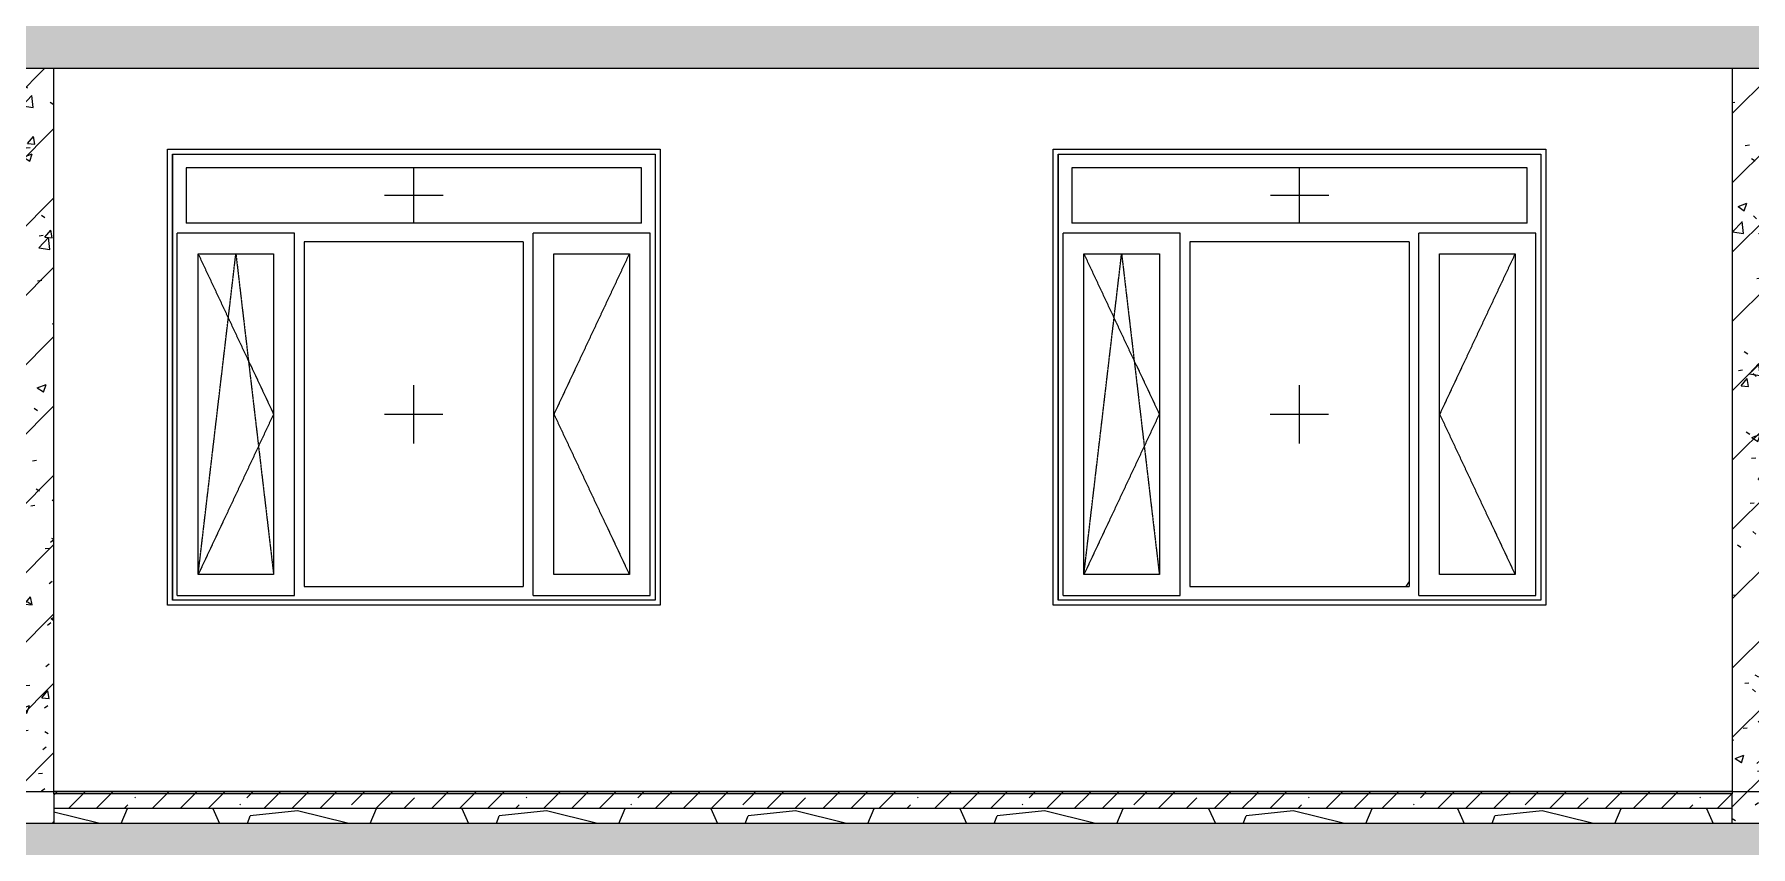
# Model space of a CAD drawing. Header units: millimetres. Extents: x -515342 to 330399, y -224905 to 507333.
# Drawn here: x 150476 to 157481, y 94556 to 97870 of the extents above; entities that cross this region are included whole.
import ezdxf

# ---------------------------------------------------------------- set-up
doc = ezdxf.new("R2010")
doc.units = ezdxf.units.MM
doc.linetypes.add('ASVP_Штриховая_ш2 п1', pattern=[3, 2, -1])
doc.layers.get('0').update_dxf_attribs({"lineweight": 0})
for name, color, linetype, lineweight in [('Линии', 7, 'Continuous', 0), ('Окна', 7, 'Continuous', 0), ('Окна открывание', 7, 'Continuous', 0), ('Перекрытие', 7, 'Continuous', 0), ('Стены внутренние', 7, 'Continuous', 0), ('Стены перегородки', 7, 'Continuous', 0)]:
    doc.layers.add(name, color=color, linetype=linetype, lineweight=lineweight)
pattern_1 = [(236.31, (49717.4, 8823.7), (-1777.996, -3556.002), [641.07, -5769.6]), (236.31, (49752.95, 8717), (-1777.996, -3556.002), [384.64, -6026.03]), (236.31, (49539.6, 8717), (-1777.996, -3556.002), [384.64, -6026.03])]
pattern_2 = [(45, (136801.12, 95610.5), (-224.5064, 224.5064), []), (45, (137025.63, 95610.5), (-224.5064, 224.5064), [396.875, -79.375, 3.353, -76.022])]
pattern_3 = [(45, (136801.12, 95610.5), (-141.4214, 141.4214), [])]
pattern_4 = [(50, (136801.12, 95610.5), (364.368, -31.8783), [38.1, -419.1]), (355, (136801.12, 95610.5), (-70.486, 382.113), [30.48, -335.28]), (100.451, (136831.5, 95607.84), (293.885, 350.2334), [32.38, -356.18]), (46.184, (136801.12, 95712.1), (542.158, -84.086), [57.15, -628.65]), (96.636, (136846.3, 95705.1), (474.805, 494.855), [48.57, -534.27]), (351.184, (136801.1, 95712.1), (474.81, 494.85), [45.72, -502.92]), (21, (136851.92, 95686.7), (303.2285, -204.5305), [38.1, -419.1]), (326, (136851.92, 95686.7), (123.604, 368.376), [30.48, -335.28]), (71.451, (136877.2, 95669.65), (426.834, 163.843), [32.38, -356.18]), (37.5, (136801.12, 95610.49), (6.17665, 169.11015), [16.764, -314.452, 16.764, -323.596, -336.55]), (37.5, (136801.12, 95610.49), (6.17665, 169.11015), [-671.576, 16.764, -319.786]), (7.5, (136801.12, 95610.5), (133.6389, 200.3615), [16.764, -177.292, 16.764, -306.832, -128.27]), (7.5, (136801.12, 95610.5), (133.6389, 200.3615), [-517.652, 16.764, -111.506]), (327.5, (136687.84, 95610.49), (271.1818, -11.4584), [16.764, -110.236, 16.764, -379.476, -525.78]), (327.5, (136687.84, 95610.49), (271.1818, -11.4584), [-523.24, 16.764, -509.016]), (317.5, (136637.04, 95610.5), (296.2585, 50.8528), [16.764, -148.336, 16.764, -246.38, -373.38]), (317.5, (136637.04, 95610.5), (296.2585, 50.8528), [-428.244, 16.764, -356.616])]
pattern_5 = [(45, (136801.12, 95610.5), (-114.0493, 114.0493), []), (45, (136915.17, 95610.5), (-114.0493, 114.0493), [201.613, -40.323, 3.353, -36.97])]

# ---------------------------------------------------------------- blocks, each defined once
blk = doc.blocks.new('Окно_ПВХ_3Створки_1Фрамуга-верх - АР_Окно_ОП_1820_h_х1970_3ст2фр-в-V52-О_АР_П_Разрез 1-1')
at = {"layer": 'Окна открывание'}
h = blk.add_hatch(dxfattribs=at)
h.set_pattern_fill('FP_5', color=256, style=0, pattern_type=2)
h.set_pattern_definition(pattern_1)
h.paths.add_polyline_path([(63426.6, 7586), (64320.6, 7586), (64320.6, 8992), (63426.6, 8992), (63426.6, 7679.1)])
at = {"layer": 'Окна', "color": 253, "true_color": 0xaaaaaa}
for p, q in [((62888.6, 9350), (64858.6, 9350)), ((62888.6, 9350), (62888.6, 7530)), ((62888.6, 7530), (62888.6, 9350)), ((62888.6, 9350), (64858.6, 9350)), ((64858.6, 9350), (64858.6, 7530)), ((64858.6, 9350), (64858.6, 7530)), ((64802.6, 9294), (62944.6, 9294)), ((62944.6, 9294), (62944.6, 9068)), ((64802.6, 9068), (64802.6, 9294)), ((64802.6, 9068), (62944.6, 9068)), ((63386.6, 9028), (62908.6, 9028)), ((62908.6, 7550), (62908.6, 9028)), ((63386.6, 7550), (63386.6, 9028)), ((63426.6, 8992), (63426.6, 7586)), ((64320.6, 8992), (63426.6, 8992)), ((64320.6, 8992), (64320.6, 7586)), ((64838.6, 9028), (64360.6, 9028)), ((64360.6, 7550), (64360.6, 9028)), ((64838.6, 7550), (64838.6, 9028)), ((62993.6, 8943), (63301.6, 8943)), ((62993.6, 7635), (62993.6, 8943)), ((63301.6, 8943), (63301.6, 7635)), ((64445.6, 8943), (64753.6, 8943)), ((64445.6, 7635), (64445.6, 8943)), ((64753.6, 8943), (64753.6, 7635)), ((63301.6, 7635), (62993.6, 7635)), ((63426.6, 7586), (64320.6, 7586)), ((64753.6, 7635), (64445.6, 7635)), ((64858.6, 7530), (62888.6, 7530)), ((64858.6, 7530), (62888.6, 7530)), ((62908.6, 7550), (63386.6, 7550)), ((64360.6, 7550), (64838.6, 7550))]:
    blk.add_line(p, q, dxfattribs=at)
at = {"layer": 'Окна открывание', "linetype": 'ASVP_Штриховая_ш2 п1'}
for p, q in [((63873.6, 9068), (63873.6, 9294)), ((63993.6, 9181), (63753.6, 9181)), ((62993.6, 7635), (63147.6, 8943)), ((62993.6, 8943), (63301.6, 8289)), ((63147.6, 8943), (63301.6, 7635)), ((64753.6, 8943), (64445.6, 8289)), ((63873.6, 8169), (63873.6, 8409)), ((63301.6, 8289), (62993.6, 7635)), ((63753.6, 8289), (63993.6, 8289)), ((64445.6, 8289), (64753.6, 7635))]:
    blk.add_line(p, q, dxfattribs=at)
blk = doc.blocks.new('Окно_ПВХ_3Створки_1Фрамуга-верх - АР_Окно_ОП_1820_h_х1970_3ст2фр-в-V53-О_АР_П_Разрез 1-1')
at = {"layer": 'Окна открывание'}
h = blk.add_hatch(dxfattribs=at)
h.set_pattern_fill('FP_5', color=256, style=0, pattern_type=2)
h.set_pattern_definition(pattern_1)
h.paths.add_polyline_path([(67041.6, 7586), (67935.6, 7586), (67935.6, 8992), (67041.6, 8992), (67041.6, 7679.1)])
at = {"layer": 'Окна', "color": 253, "true_color": 0xaaaaaa}
for p, q in [((66503.6, 9350), (68473.6, 9350)), ((66503.6, 9350), (66503.6, 7530)), ((66503.6, 7530), (66503.6, 9350)), ((66503.6, 9350), (68473.6, 9350)), ((68473.6, 9350), (68473.6, 7530)), ((68473.6, 9350), (68473.6, 7530)), ((68417.6, 9294), (66559.6, 9294)), ((66559.6, 9294), (66559.6, 9068)), ((68417.6, 9068), (68417.6, 9294)), ((68417.6, 9068), (66559.6, 9068)), ((67001.6, 9028), (66523.6, 9028)), ((66523.6, 7550), (66523.6, 9028)), ((67001.6, 7550), (67001.6, 9028)), ((67041.6, 8992), (67041.6, 7586)), ((67935.6, 8992), (67041.6, 8992)), ((67935.6, 8992), (67935.6, 7586)), ((68453.6, 9028), (67975.6, 9028)), ((67975.6, 7550), (67975.6, 9028)), ((68453.6, 7550), (68453.6, 9028)), ((66608.6, 8943), (66916.6, 8943)), ((66608.6, 7635), (66608.6, 8943)), ((66916.6, 8943), (66916.6, 7635)), ((68060.6, 8943), (68368.6, 8943)), ((68060.6, 7635), (68060.6, 8943)), ((68368.6, 8943), (68368.6, 7635)), ((66916.6, 7635), (66608.6, 7635)), ((67041.6, 7586), (67935.6, 7586)), ((68368.6, 7635), (68060.6, 7635)), ((68473.6, 7530), (66503.6, 7530)), ((68473.6, 7530), (66503.6, 7530)), ((66523.6, 7550), (67001.6, 7550)), ((67975.6, 7550), (68453.6, 7550))]:
    blk.add_line(p, q, dxfattribs=at)
at = {"layer": 'Окна открывание', "linetype": 'ASVP_Штриховая_ш2 п1'}
for p, q in [((67488.6, 9068), (67488.6, 9294)), ((67608.6, 9181), (67368.6, 9181)), ((66608.6, 7635), (66762.6, 8943)), ((66608.6, 8943), (66916.6, 8289)), ((66762.6, 8943), (66916.6, 7635)), ((68368.6, 8943), (68060.6, 8289)), ((67488.6, 8169), (67488.6, 8409)), ((66916.6, 8289), (66608.6, 7635)), ((67368.6, 8289), (67608.6, 8289)), ((68060.6, 8289), (68368.6, 7635))]:
    blk.add_line(p, q, dxfattribs=at)
blk = doc.blocks.new('СД_Люблино_Фасады_rvt-1-О_АР_П_Разрез 1-1')
at = {"layer": 'Стены внутренние'}
for p, q in [((62868.6, 9370), (64878.6, 9370)), ((62868.6, 7510), (62868.6, 9370)), ((64878.6, 9370), (64878.6, 7510)), ((66483.6, 9370), (68493.6, 9370)), ((66483.6, 7510), (66483.6, 9370)), ((68493.6, 9370), (68493.6, 7510)), ((64878.6, 7510), (62868.6, 7510)), ((68493.6, 7510), (66483.6, 7510))]:
    blk.add_line(p, q, dxfattribs=at)
at = {"layer": 'Окна', "lineweight": 9}
for name in ['Окно_ПВХ_3Створки_1Фрамуга-верх - АР_Окно_ОП_1820_h_х1970_3ст2фр-в-V52-О_АР_П_Разрез 1-1', 'Окно_ПВХ_3Створки_1Фрамуга-верх - АР_Окно_ОП_1820_h_х1970_3ст2фр-в-V53-О_АР_П_Разрез 1-1']:
    blk.add_blockref(name, (0, 0), dxfattribs=at)

msp = doc.modelspace()

# ---------------------------------------------------------------- hatches: boundary and pattern name
at = {"layer": 'Перекрытие'}
h = msp.add_hatch(dxfattribs=at)
h.set_pattern_fill('FP_1', color=256, style=0, pattern_type=2)
h.set_pattern_definition(pattern_2)
h.paths.add_polyline_path([(190085.5296, 97731.3929), (190085.5296, 97951.3929), (141000.5296, 97951.3929), (141000.5296, 97731.3929), (189732.2317, 97731.3929)])
h.paths.add_polyline_path([(88622.7373, 97731.3929), (137020.5296, 97731.3929), (137020.5296, 97951.3929), (87845.5296, 97951.3929), (87845.5296, 97731.3929)])
h = msp.add_hatch(dxfattribs=at)
h.set_pattern_fill('FP_19', color=256, style=0, pattern_type=2)
h.set_pattern_definition(pattern_5)
h.paths.add_polyline_path([(155752.8115, 94771.3929), (157405.5296, 94771.3929), (157405.5296, 94779.3929), (150555.5296, 94779.3929), (150555.5296, 94771.3929), (154924.0451, 94771.3929)])
h = msp.add_hatch(dxfattribs=at)
h.set_pattern_fill('FP_19', color=256, style=0, pattern_type=2)
h.set_pattern_definition(pattern_5)
h.paths.add_polyline_path([(155752.8115, 94711.3929), (157405.5296, 94711.3929), (157405.5296, 94771.3929), (150555.5296, 94771.3929), (150555.5296, 94711.3929), (154924.0451, 94711.3929)])
h = msp.add_hatch(dxfattribs=at)
h.set_pattern_fill('FP_23', color=256, style=0, pattern_type=2)
h.set_pattern_definition([(228.013, (137532.64, 96626.49), (-8127.9666, -9144.02968), [136.69, -13532.193]), (184.97, (137441.203, 96524.893), (12191.99547, 1016.05502), [234.562, -23221.62]), (132.51, (137207.52, 96504.57), (10159.9124, -11176.07977), [165.393, -16373.89]), (267.274, (136811.283, 96250.573), (1015.88953, 20320.00577), [213.602, -21146.575]), (292.834, (136801.123, 96037.213), (-5080.07417, 12191.97012), [209.453, -20735.923]), (357.274, (136882.403, 95844.173), (-20320.00577, 1015.88953), [213.602, -21146.575]), (37.694, (137095.763, 95834.013), (-13208.042725, -10159.944606), [282.477, -27965.247]), (72.255, (137319.283, 96006.733), (7112.12749, 22351.9589), [266.688, -26402.102]), (121.43, (137400.563, 96260.733), (-8128.10005, 13207.93827), [214.325, -21218.218]), (175.236, (137288.8, 96443.61), (11175.99406, -1016.0697), [244.685, -11989.575]), (222.397, (137044.963, 96463.933), (-12192.085586, -11175.907293), [316.431, -31326.709]), (138.814, (137817.12, 96240.41), (-7111.99222, 6096.00977), [108.002, -10692.226]), (171.469, (137735.843, 96311.533), (13207.99153, -2032.05404), [205.473, -20341.855]), (225, (137532.64, 96342), (1e-13, -1016), [143.684, -1293.157]), (203.199, (137461.52, 96463.93), (5079.9856, 2032.0367), [77.377, -7660.25]), (291.801, (137390.4, 96433.45), (-1015.9787, 3048.0072), [109.426, -5361.9]), (30.964, (137431.04, 96331.85), (3047.9913, 2032.0134), [177.728, -5746.52]), (161.565, (137583.44, 96423.3), (2031.999, -1016.0024), [128.515, -3084.36]), (16.39, (136801.12, 96433.453), (10159.97517, 3048.0812), [180.035, -17823.53]), (70.346, (136973.84, 96484.25), (-4064.0339, -11175.98797), [151.04, -14952.887]), (293.199, (137583.44, 96626.49), (-2032.0367, 5079.9856), [154.752, -7582.873]), (343.61, (137644.4, 96484.253), (-10159.97517, 3048.0812), [180.035, -17823.53]), (339.444, (136801.12, 95803.53), (-5080.0015, 2031.99615), [173.614, -8507.094]), (294.775, (136963.68, 95742.57), (-5079.9732, 11176.0126), [145.47, -14401.437]), (66.801, (137593.6, 95610.49), (2032.0367, 5079.9856), [154.752, -7582.873]), (17.354, (137654.56, 95752.73), (-13208.00149, -4063.99474), [170.313, -16860.95]), (69.444, (137095.76, 95610.49), (-2031.99615, -5080.0015), [86.807, -8593.9]), (101.31, (137532.64, 95610.5), (-1016.0048, 4063.999), [51.806, -5128.797]), (165.964, (137522.48, 95661.3), (3048.0036, -1015.9877), [209.453, -3979.62]), (186.009, (137319.28, 95712.093), (10159.99987, 1015.9998), [194.107, -19216.546]), (303.69, (137431.04, 96240.4), (-1015.9976, 2032.0017), [146.53, -3516.71]), (353.157, (137512.323, 96118.493), (17271.99206, -2032.068835), [255.823, -25326.404]), (60.945, (137766.32, 96088.01), (-4064.04974, -7111.97225), [104.603, -10355.757]), (90, (137817.1, 96179.5), (-1016, 1016), [60.96, -955.04]), (120.256, (137298.96, 95742.57), (4063.94492, -7112.03103), [141.147, -13973.576]), (48.013, (137227.84, 95864.49), (8127.9666, 9144.02968), [273.377, -13395.505]), (0, (137410.7, 96067.7), (1016, 1016), [264.16, -751.84]), (325.305, (137674.88, 96067.69), (-10160.01873, 7111.97318), [160.644, -15903.726]), (254.055, (137806.96, 95976.25), (-1015.9713, -4064.0072), [147.932, -7248.66]), (207.646, (137766.323, 95834.013), (-19303.99578, -10160.00796), [240.858, -23844.986]), (175.426, (137552.963, 95722.253), (-13207.99929, 1016.01778), [254.812, -25226.34])])
h.paths.add_polyline_path([(155752.8115, 94651.3929), (157405.5296, 94651.3929), (157405.5296, 94711.3929), (150555.5296, 94711.3929), (150555.5296, 94651.3929), (154924.0451, 94651.3929)])
h = msp.add_hatch(dxfattribs=at)
h.set_pattern_fill('FP_1', color=256, style=0, pattern_type=2)
h.set_pattern_definition(pattern_2)
h.paths.add_polyline_path([(87845.5296, 94431.3929), (137410.5296, 94431.3929), (137410.5296, 94651.3929), (87845.5296, 94651.3929), (87845.5296, 94435.9791)])
h.paths.add_polyline_path([(141249.4004, 94431.3929), (190085.5296, 94431.3929), (190085.5296, 94651.3929), (140610.5296, 94651.3929), (140610.5296, 94431.3929), (141042.2088, 94431.3929)])
at = {"layer": 'Стены внутренние'}
h = msp.add_hatch(dxfattribs=at)
h.set_pattern_fill('FP_2', color=256, style=0, pattern_type=2)
h.set_pattern_definition(pattern_3)
h.paths.add_polyline_path([(150555.5296, 94651.3929), (150555.5296, 97731.3929), (150405.5296, 97731.3929), (150405.5296, 94651.3929)])
h = msp.add_hatch(dxfattribs=at)
h.set_pattern_fill('FP_3', color=256, style=0, pattern_type=2)
h.set_pattern_definition(pattern_4)
h.paths.add_polyline_path([(150555.5296, 94651.3929), (150555.5296, 97731.3929), (150405.5296, 97731.3929), (150405.5296, 94651.3929)])
h = msp.add_hatch(dxfattribs=at)
h.set_pattern_fill('FP_2', color=256, style=0, pattern_type=2)
h.set_pattern_definition(pattern_3)
h.paths.add_polyline_path([(157405.5296, 94651.3929), (157555.5296, 94651.3929), (157555.5296, 97731.3929), (157405.5296, 97731.3929), (157405.5296, 95912.9798)])
h = msp.add_hatch(dxfattribs=at)
h.set_pattern_fill('FP_3', color=256, style=0, pattern_type=2)
h.set_pattern_definition(pattern_4)
h.paths.add_polyline_path([(157405.5296, 94651.3929), (157555.5296, 94651.3929), (157555.5296, 97731.3929), (157405.5296, 97731.3929), (157405.5296, 95912.9798)])

# ---------------------------------------------------------------- linework, layer by layer
at = {"layer": 'Линии'}
msp.add_line((143960.5296, 94781.3929), (189585.5296, 94781.3929), dxfattribs=at)
at = {"layer": 'Перекрытие'}
for p, q in [((143805.5296, 97731.3929), (190085.5296, 97731.3929)), ((157405.5296, 94781.3929), (150555.5296, 94781.3929)), ((157405.5296, 94779.3929), (150555.5296, 94779.3929)), ((150555.5296, 94771.3929), (150555.5296, 94651.3929)), ((157405.5296, 94771.3929), (150555.5296, 94771.3929)), ((157405.5296, 94711.3929), (150555.5296, 94711.3929)), ((157405.5296, 94651.3929), (157405.5296, 94771.3929)), ((190085.5296, 94651.3929), (143805.5296, 94651.3929))]:
    msp.add_line(p, q, dxfattribs=at)
at = {"layer": 'Стены перегородки'}
for p, q in [((150555.5296, 94771.3929), (150555.5296, 97731.3929)), ((157405.5296, 97731.3929), (157405.5296, 94771.3929))]:
    msp.add_line(p, q, dxfattribs=at)

# ---------------------------------------------------------------- block references
msp.add_blockref('СД_Люблино_Фасады_rvt-1-О_АР_П_Разрез 1-1', (88150.5296, 88031.3929))

doc.saveas('drawing.dxf')
